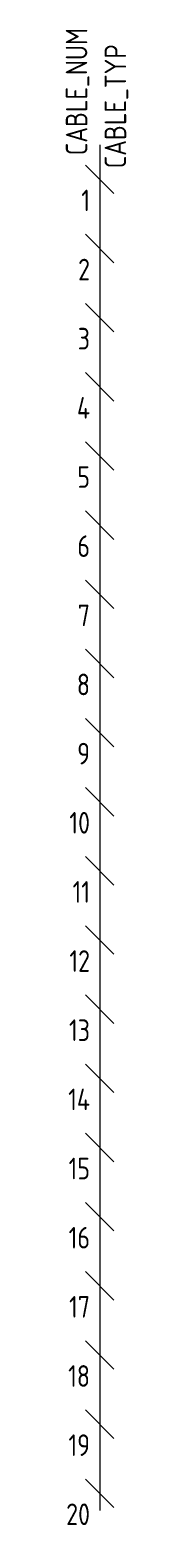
# Model space of a CAD drawing. Header units: millimetres. Extents: x -4 to 3, y -156 to 17.
import ezdxf
from ezdxf.enums import TextEntityAlignment as Align

# ---------------------------------------------------------------- set-up
doc = ezdxf.new("R2010")
doc.units = ezdxf.units.MM
for name, color, linetype in [('SYMB_FIL', 3, 'Continuous'), ('SYMB_FIL_FIN', 1, 'Continuous'), ('SYMB_REF_CONTACT', 2, 'Continuous'), ('SYMB_TXT_CONTACT', 2, 'Continuous'), ('SYMB_TXT_NOM', 3, 'Continuous')]:
    doc.layers.add(name, color=color, linetype=linetype)
doc.styles.add('NET2_5', font='isocp.shx', dxfattribs={"width": 0.9, "height": 2.5})

msp = doc.modelspace()

# ---------------------------------------------------------------- linework, layer by layer
at = {"layer": 'SYMB_FIL', "ltscale": 0.25}
msp.add_line((0, 4), (0, -154), dxfattribs=at)
at = {"layer": 'SYMB_FIL_FIN'}
for p, q in [((-1.65, 1.65), (1.65, -1.65)), ((-1.65, -6.35), (1.65, -9.65)), ((-1.65, -14.35), (1.65, -17.65)), ((-1.65, -22.35), (1.65, -25.65)), ((-1.65, -30.35), (1.65, -33.65)), ((-1.65, -30.35), (1.65, -33.65)), ((-1.65, -30.35), (1.65, -33.65)), ((-1.65, -38.35), (1.65, -41.65)), ((-1.65, -46.35), (1.65, -49.65)), ((-1.65, -54.35), (1.65, -57.65)), ((-1.65, -62.35), (1.65, -65.65)), ((-1.65, -62.35), (1.65, -65.65)), ((-1.65, -62.35), (1.65, -65.65)), ((-1.65, -70.35), (1.65, -73.65)), ((-1.65, -70.35), (1.65, -73.65)), ((-1.65, -70.35), (1.65, -73.65)), ((-1.65, -78.35), (1.65, -81.65)), ((-1.65, -86.35), (1.65, -89.65)), ((-1.65, -94.35), (1.65, -97.65)), ((-1.65, -102.35), (1.65, -105.65)), ((-1.65, -110.35), (1.65, -113.65)), ((-1.65, -110.35), (1.65, -113.65)), ((-1.65, -110.35), (1.65, -113.65)), ((-1.65, -118.35), (1.65, -121.65)), ((-1.65, -126.35), (1.65, -129.65)), ((-1.65, -134.35), (1.65, -137.65)), ((-1.65, -142.35), (1.65, -145.65)), ((-1.65, -142.35), (1.65, -145.65)), ((-1.65, -142.35), (1.65, -145.65)), ((-1.65, -150.35), (1.65, -153.65)), ((-1.65, -150.35), (1.65, -153.65)), ((-1.65, -150.35), (1.65, -153.65))]:
    msp.add_line(p, q, dxfattribs=at)

# ---------------------------------------------------------------- texts
at = {"layer": 'SYMB_REF_CONTACT', "style": 'NET2_5', "width": 0.9, "flags": 8}
msp.add_attdef('CABLE_TYP', (3.07, 1.28), '?', height=2.5, rotation=90, dxfattribs=at)
at = {"layer": 'SYMB_TXT_CONTACT', "style": 'NET2_5', "width": 0.9, "flags": 8}
for tag, text, p in [('1', '1', (-1.12, -3.68)), ('2', '2', (-1.12, -11.68)), ('3', '3', (-1.12, -19.68)), ('4', '4', (-1.12, -27.68)), ('5', '5', (-1.12, -35.68)), ('6', '6', (-1.12, -43.68)), ('7', '7', (-1.12, -51.68)), ('8', '8', (-1.12, -59.68)), ('9', '9', (-1.12, -67.68)), ('10', '10', (-1.12, -75.68)), ('11', '11', (-1.12, -83.68)), ('12', '12', (-1.12, -91.68)), ('13', '13', (-1.12, -99.68)), ('14', '14', (-1.12, -107.68)), ('15', '15', (-1.12, -115.68)), ('16', '16', (-1.12, -123.68)), ('17', '17', (-1.12, -131.68)), ('18', '18', (-1.12, -139.68)), ('19', '19', (-1.12, -147.68)), ('20', '20', (-1.12, -155.68))]:
    msp.add_attdef(tag, text=text, height=2.5, dxfattribs=at).set_placement(p, align=Align.RIGHT)
at = {"layer": 'SYMB_TXT_NOM', "style": 'NET2_5', "width": 0.9, "flags": 8}
msp.add_attdef('CABLE_NUM', (-1.43, 2.79), 'W?', height=2.5, rotation=90, dxfattribs=at)

doc.saveas('drawing.dxf')
